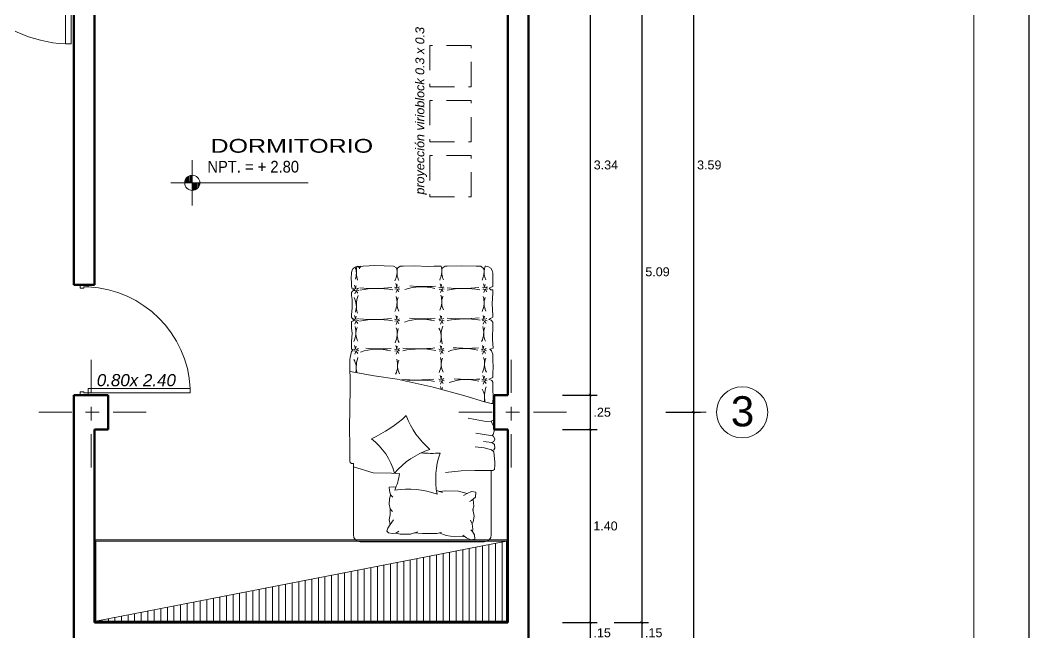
# Model space of a CAD drawing. Header units: millimetres. Extents: x 2033 to 2295, y 1536 to 1691.
# Drawn here: x 2125.99 to 2133.31, y 1627.31 to 1631.76 of the extents above; entities that cross this region are included whole.
import ezdxf

# ---------------------------------------------------------------- set-up
doc = ezdxf.new("R2010")
doc.units = ezdxf.units.MM
doc.linetypes.add('ACAD_ISO02W100', pattern=[15, 12, -3])
doc.linetypes.add('ACAD_ISO10W100', pattern=[18, 12, -3, 0, -3])
doc.layers.get('Defpoints').update_dxf_attribs({"color": 164})
for name, color, linetype, lineweight in [('cotas', 251, 'Continuous', 15), ('Ejes', 65, 'ACAD_ISO10W100', 15), ('L. Discontinua', 12, 'ACAD_ISO02W100', 5), ('Mobiliario', 38, 'Continuous', 9), ('MUEBLES-PUERTAS', 21, 'Continuous', 9), ('muroalto', 12, 'Continuous', 50), ('NPT', 63, 'Continuous', 15), ('PYV', 30, 'Continuous', 13), ('TEXTOS', 7, 'Continuous', 5), ('UNO', 254, 'Continuous', 9)]:
    doc.layers.add(name, color=color, linetype=linetype, lineweight=lineweight)
doc.styles.add('ARDELG', font='arial.ttf', dxfattribs={"width": 0.9, "height": 0.1})
doc.styles.add('ARIAL', font='arial.ttf', dxfattribs={"width": 1.3, "height": 0.1})
doc.styles.add('Micky-Arial', font='arial.ttf', dxfattribs={"width": 1.5, "height": 0.125})
doc.styles.get("Standard").update_dxf_attribs({"font": 'arial.ttf'})
doc.dimstyles.new('Aritek', dxfattribs={"dimtxt": 0.065, "dimasz": 0.02, "dimexe": 0.05, "dimexo": 0.15, "dimgap": 0.03, "dimtad": 2, "dimtih": 1, "dimtoh": 1, "dimzin": 4, "dimdsep": 46, "dimtxsty": 'Standard', "dimblk": 'ARCHTICK', "dimcen": 0.1, "dimclrt": 7, "dimadec": 0, "dimazin": 0, "dimtfac": 1, "dimtmove": 2, "dimatfit": 1, "dimldrblk": 'DOTSMALL', "dimfxl": 0.2, "dimfxlon": 1, "dimarcsym": 0})

# ---------------------------------------------------------------- blocks, each defined once
blk = doc.blocks.new('P')
at = {"linetype": 'Continuous'}
for p, q in [((0.06, 1), (0.02, 1)), ((0.02, 0.075), (0.02, 1)), ((0.06, 1), (0.06, 0.075)), ((0, 0), (0, 0.075)), ((0, 0.075), (0.02, 0.075)), ((0.06, 0.075), (0.02, 0.075)), ((0.02, 0.075), (0.02, 0.035)), ((0.98, 0.075), (0.98, 0.035)), ((1, 0.075), (0.98, 0.075)), ((1, 0), (1, 0.075)), ((0.03, 0), (0, 0)), ((0.02, 0.035), (0.03, 0.035)), ((0.03, 0.035), (0.03, 0)), ((0.97, 0.035), (0.97, 0)), ((0.98, 0.035), (0.97, 0.035)), ((0.97, 0), (1, 0))]:
    blk.add_line(p, q, dxfattribs=at)
blk.add_arc((0.0086, 0.0289), 0.9725, 2.71991, 86.96955, dxfattribs=at)
blk = doc.blocks.new('1cama')
at = {"layer": 'Mobiliario'}
for p, q in [((730.756, 525.6468), (730.7669, 525.6505)), ((730.7669, 525.6505), (730.8548, 525.6501)), ((730.8548, 525.6501), (730.8715, 525.6433)), ((731.0075, 525.6523), (730.9868, 525.6426)), ((731.0245, 525.645), (731.0075, 525.6523)), ((731.0731, 525.6523), (731.0476, 525.6486)), ((731.0853, 525.6438), (731.0731, 525.6523)), ((731.1748, 525.652), (731.1002, 525.644)), ((731.1953, 525.6507), (731.1748, 525.652)), ((731.2279, 525.6489), (731.1953, 525.6507)), ((729.7537, 525.5815), (729.7537, 525.5866)), ((729.7721, 525.5764), (729.7537, 525.5818)), ((729.901, 525.6366), (729.8037, 525.6366)), ((729.9061, 525.5778), (729.8806, 525.5708)), ((729.9061, 525.5778), (729.8857, 525.5811)), ((729.901, 525.6366), (729.9076, 525.62)), ((729.9035, 525.5982), (729.9095, 525.5867)), ((729.9095, 525.5867), (729.9061, 525.5778)), ((729.9098, 525.57), (729.9061, 525.5778)), ((729.9076, 525.62), (729.912, 525.6098)), ((729.912, 525.6098), (729.9237, 525.6229)), ((729.9202, 525.6008), (729.9172, 525.5904)), ((729.9172, 525.5904), (729.9222, 525.5826)), ((729.9191, 525.5726), (729.9228, 525.583)), ((729.9222, 525.5826), (729.945, 525.5726)), ((729.9228, 525.583), (729.9399, 525.5938)), ((729.9237, 525.6229), (729.9244, 525.6366)), ((729.9492, 525.6366), (729.9244, 525.6366)), ((729.9492, 525.6366), (730.0245, 525.6332)), ((730.0245, 525.6332), (730.1129, 525.6366)), ((730.1231, 525.6366), (730.1129, 525.6366)), ((730.1231, 525.6366), (730.1326, 525.6215)), ((730.1326, 525.6215), (730.1399, 525.6083)), ((730.1328, 525.5936), (730.1387, 525.5821)), ((730.1387, 525.5821), (730.1354, 525.5732)), ((730.1399, 525.6083), (730.1443, 525.6259)), ((730.1443, 525.6259), (730.1589, 525.6366)), ((730.1495, 525.5962), (730.1465, 525.5858)), ((730.1465, 525.5858), (730.1515, 525.578)), ((730.1484, 525.568), (730.1521, 525.5784)), ((730.1515, 525.578), (730.1743, 525.568)), ((730.1521, 525.5784), (730.1691, 525.5891)), ((730.1786, 525.6366), (730.1589, 525.6366)), ((730.1786, 525.6366), (730.286, 525.6361)), ((730.286, 525.6361), (730.3489, 525.639)), ((730.3489, 525.639), (730.3533, 525.6288)), ((730.3511, 525.5887), (730.3571, 525.5772)), ((730.3533, 525.6288), (730.3562, 525.6156)), ((730.3571, 525.5772), (730.3537, 525.5683)), ((730.3562, 525.6156), (730.3664, 525.6288)), ((730.3678, 525.5913), (730.3649, 525.5809)), ((730.3649, 525.5809), (730.3698, 525.5731)), ((730.3664, 525.6288), (730.392, 525.6366)), ((730.3704, 525.5735), (730.3875, 525.5842)), ((730.4287, 525.6366), (730.392, 525.6366)), ((730.4287, 525.6366), (730.4901, 525.6391)), ((730.4901, 525.6391), (730.5237, 525.6366)), ((730.5617, 525.6366), (730.5237, 525.6366)), ((730.5617, 525.6366), (730.569, 525.6216)), ((730.569, 525.6216), (730.5734, 525.6084)), ((730.569, 525.5929), (730.5749, 525.5814)), ((730.5749, 525.5814), (730.5716, 525.5725)), ((730.5734, 525.6084), (730.5822, 525.6289)), ((730.5822, 525.6289), (730.5953, 525.6366)), ((730.5857, 525.5955), (730.5827, 525.5851)), ((730.5827, 525.5851), (730.5877, 525.5773)), ((730.5846, 525.5673), (730.5883, 525.5777)), ((730.5877, 525.5773), (730.6105, 525.5673)), ((730.5883, 525.5777), (730.6053, 525.5884)), ((730.6377, 525.6366), (730.5953, 525.6366)), ((730.6377, 525.6366), (730.7108, 525.6406)), ((730.6931, 525.4337), (730.7371, 525.5776)), ((730.7108, 525.6406), (730.7341, 525.6366)), ((730.7496, 525.6366), (730.7341, 525.6366)), ((730.7371, 525.5776), (730.7496, 525.6256)), ((730.7496, 525.6366), (730.7507, 525.6429)), ((730.7496, 525.6256), (730.7496, 525.6366)), ((730.7507, 525.6429), (730.756, 525.6468)), ((730.8797, 525.5896), (730.866, 525.5083)), ((730.8715, 525.6433), (730.8784, 525.6254)), ((730.8949, 525.6323), (730.8784, 525.6254)), ((730.8784, 525.6254), (730.8797, 525.5896)), ((730.9183, 525.6447), (730.8949, 525.6323)), ((730.95, 525.6475), (730.9183, 525.6447)), ((730.9747, 525.6406), (730.95, 525.6475)), ((730.9819, 525.6207), (730.9649, 525.5135)), ((730.984, 525.6299), (730.9747, 525.6406)), ((730.9868, 525.6426), (730.9819, 525.6207)), ((731.033, 525.6304), (731.0245, 525.645)), ((731.0257, 525.5707), (731.033, 525.6304)), ((731.0476, 525.6486), (731.033, 525.6304)), ((731.0853, 525.6267), (731.0719, 525.5756)), ((731.1002, 525.644), (731.0853, 525.6267)), ((731.0908, 525.6331), (731.0853, 525.6438)), ((731.2344, 525.6424), (731.2279, 525.6489)), ((731.2363, 525.6366), (731.2344, 525.6424)), ((731.2363, 525.6256), (731.2363, 525.6366)), ((731.2363, 525.6256), (731.7037, 525.6256)), ((731.2363, 525.5071), (731.2363, 525.6256)), ((729.7498, 525.4109), (729.7537, 525.5172)), ((729.7537, 525.5494), (729.7715, 525.5732)), ((729.7537, 525.5494), (729.7537, 525.5172)), ((729.7715, 525.5732), (729.7721, 525.5764)), ((729.9065, 525.5619), (729.9098, 525.57)), ((729.9213, 525.5641), (729.9191, 525.5726)), ((730.1354, 525.5732), (730.1098, 525.5661)), ((730.1354, 525.5732), (730.115, 525.5765)), ((730.1391, 525.5654), (730.1354, 525.5732)), ((730.1358, 525.5572), (730.1391, 525.5654)), ((730.1506, 525.5594), (730.1484, 525.568)), ((730.3537, 525.5683), (730.3282, 525.5612)), ((730.3537, 525.5683), (730.3334, 525.5716)), ((730.3574, 525.5605), (730.3537, 525.5683)), ((730.3541, 525.5523), (730.3574, 525.5605)), ((730.3667, 525.5631), (730.3704, 525.5735)), ((730.3689, 525.5546), (730.3667, 525.5631)), ((730.3698, 525.5731), (730.3927, 525.5631)), ((730.5716, 525.5725), (730.546, 525.5654)), ((730.5716, 525.5725), (730.5512, 525.5758)), ((730.5753, 525.5647), (730.5716, 525.5725)), ((730.572, 525.5565), (730.5753, 525.5647)), ((730.5868, 525.5587), (730.5846, 525.5673)), ((730.866, 525.5083), (730.855, 525.4573)), ((731.0719, 525.5756), (731.0646, 525.5087)), ((731.2392, 525.4072), (731.2363, 525.5071)), ((731.3887, 525.4819), (731.3943, 525.5143)), ((731.3943, 525.5143), (731.4306, 525.5121)), ((731.4306, 525.5121), (731.4543, 525.4834)), ((731.6787, 525.4898), (731.7032, 525.5047)), ((731.7032, 525.5047), (731.7343, 525.5065)), ((731.7343, 525.5065), (731.7381, 525.4789)), ((731.7537, 524.6756), (731.7537, 525.5756)), ((730.6314, 525.2045), (730.6931, 525.4337)), ((731.3866, 525.3872), (731.4031, 525.45)), ((731.4031, 525.45), (731.3887, 525.4819)), ((731.418, 525.4254), (731.4031, 525.45)), ((731.4185, 525.468), (731.4185, 525.468)), ((731.4185, 525.468), (731.4185, 525.468)), ((731.4185, 525.468), (731.4185, 525.468)), ((731.4456, 525.4939), (731.4494, 525.4939)), ((731.446, 525.4935), (731.4953, 525.4991)), ((731.4543, 525.4834), (731.4607, 525.4684)), ((731.4953, 525.4991), (731.5201, 525.4934)), ((731.518, 525.4939), (731.5227, 525.4939)), ((731.5201, 525.4934), (731.5683, 525.502)), ((731.5683, 525.502), (731.6079, 525.4941)), ((731.5958, 525.4748), (731.6221, 525.4878)), ((731.6079, 525.4941), (731.6221, 525.4878)), ((731.6221, 525.4878), (731.6625, 525.4926)), ((731.6625, 525.4926), (731.6787, 525.4898)), ((731.667, 525.4777), (731.6787, 525.4898)), ((731.7251, 525.4451), (731.7053, 525.4189)), ((731.7164, 525.3618), (731.7148, 525.4314)), ((731.7381, 525.4789), (731.7251, 525.4451)), ((729.7537, 525.3052), (729.7498, 525.4109)), ((731.2515, 525.2931), (731.2392, 525.4072)), ((731.3847, 525.2962), (731.3866, 525.3872)), ((731.7071, 525.2985), (731.7164, 525.3618)), ((729.7537, 525.3052), (729.7537, 525.292)), ((729.7677, 525.2699), (729.7537, 525.292)), ((729.9202, 525.2847), (729.9172, 525.2743)), ((730.1495, 525.2847), (730.1465, 525.2743)), ((730.3678, 525.2847), (730.3649, 525.2743)), ((730.5857, 525.2847), (730.5827, 525.2743)), ((731.3884, 525.2479), (731.3847, 525.2962)), ((731.6895, 525.2486), (731.7071, 525.2985)), ((729.7537, 525.2617), (729.7666, 525.2651)), ((729.7537, 525.2617), (729.7537, 525.2116)), ((729.7555, 525.1701), (729.7537, 525.2116)), ((729.7666, 525.2651), (729.7677, 525.2699)), ((729.9061, 525.2617), (729.8806, 525.2546)), ((729.9061, 525.2617), (729.8857, 525.265)), ((729.9035, 525.2821), (729.9095, 525.2706)), ((729.9095, 525.2706), (729.9061, 525.2617)), ((729.9098, 525.2539), (729.9061, 525.2617)), ((729.9065, 525.2457), (729.9098, 525.2539)), ((729.9172, 525.2743), (729.9222, 525.2665)), ((729.9191, 525.2565), (729.9228, 525.2669)), ((729.9213, 525.2479), (729.9191, 525.2565)), ((729.9222, 525.2665), (729.945, 525.2565)), ((729.9228, 525.2669), (729.9399, 525.2776)), ((730.1354, 525.2617), (730.1098, 525.2546)), ((730.1354, 525.2617), (730.115, 525.265)), ((730.1328, 525.2821), (730.1387, 525.2706)), ((730.1387, 525.2706), (730.1354, 525.2617)), ((730.1391, 525.2539), (730.1354, 525.2617)), ((730.1358, 525.2457), (730.1391, 525.2539)), ((730.1465, 525.2743), (730.1515, 525.2665)), ((730.1484, 525.2565), (730.1521, 525.2669)), ((730.1506, 525.2479), (730.1484, 525.2565)), ((730.1515, 525.2665), (730.1743, 525.2565)), ((730.1521, 525.2669), (730.1691, 525.2776)), ((730.3537, 525.2617), (730.3282, 525.2546)), ((730.3537, 525.2617), (730.3334, 525.265)), ((730.3511, 525.2821), (730.3571, 525.2706)), ((730.3571, 525.2706), (730.3537, 525.2617)), ((730.3574, 525.2539), (730.3537, 525.2617)), ((730.3541, 525.2457), (730.3574, 525.2539)), ((730.3649, 525.2743), (730.3698, 525.2665)), ((730.3667, 525.2565), (730.3704, 525.2669)), ((730.3689, 525.2479), (730.3667, 525.2565)), ((730.3698, 525.2665), (730.3927, 525.2565)), ((730.3704, 525.2669), (730.3875, 525.2776)), ((730.5716, 525.2617), (730.546, 525.2546)), ((730.5716, 525.2617), (730.5512, 525.265)), ((730.569, 525.2821), (730.5749, 525.2706)), ((730.5749, 525.2706), (730.5716, 525.2617)), ((730.5753, 525.2539), (730.5716, 525.2617)), ((730.572, 525.2457), (730.5753, 525.2539)), ((730.5827, 525.2743), (730.5877, 525.2665)), ((730.5846, 525.2565), (730.5883, 525.2669)), ((730.5868, 525.2479), (730.5846, 525.2565)), ((730.5877, 525.2665), (730.6105, 525.2565)), ((730.5883, 525.2669), (730.6053, 525.2776)), ((731.3822, 525.2283), (731.396, 525.2719)), ((731.694, 525.2319), (731.6851, 525.2653)), ((731.693, 525.1263), (731.694, 525.2319)), ((729.7497, 525.0663), (729.7555, 525.1701)), ((730.5727, 524.9431), (730.6314, 525.2045)), ((729.7537, 524.9864), (729.7497, 525.0663)), ((731.6969, 525.0404), (731.68, 525.0924)), ((731.6885, 525.0662), (731.693, 525.1263)), ((731.6978, 524.9656), (731.6969, 525.0404)), ((729.7537, 524.9864), (729.7537, 524.9644)), ((729.7679, 524.9467), (729.7537, 524.9644)), ((729.7537, 524.9176), (729.7657, 524.9392)), ((729.7657, 524.9392), (729.7679, 524.9467)), ((729.9053, 524.9403), (729.8797, 524.9332)), ((729.9053, 524.9403), (729.8849, 524.9436)), ((729.9027, 524.9607), (729.9086, 524.9492)), ((729.9086, 524.9492), (729.9053, 524.9403)), ((729.909, 524.9325), (729.9053, 524.9403)), ((729.9056, 524.9243), (729.909, 524.9325)), ((729.9193, 524.9633), (729.9164, 524.9529)), ((729.9164, 524.9529), (729.9213, 524.9451)), ((729.9182, 524.9351), (729.9219, 524.9455)), ((729.9205, 524.9266), (729.9182, 524.9351)), ((729.9213, 524.9451), (729.9442, 524.9351)), ((729.9219, 524.9455), (729.939, 524.9562)), ((730.1365, 524.9403), (730.1109, 524.9332)), ((730.1365, 524.9403), (730.1161, 524.9436)), ((730.1339, 524.9607), (730.1398, 524.9492)), ((730.1398, 524.9492), (730.1365, 524.9403)), ((730.1402, 524.9325), (730.1365, 524.9403)), ((730.1369, 524.9243), (730.1402, 524.9325)), ((730.1506, 524.9633), (730.1476, 524.9529)), ((730.1476, 524.9529), (730.1525, 524.9451)), ((730.1495, 524.9351), (730.1532, 524.9455)), ((730.1517, 524.9266), (730.1495, 524.9351)), ((730.1525, 524.9451), (730.1754, 524.9351)), ((730.1532, 524.9455), (730.1702, 524.9562)), ((730.3537, 524.9403), (730.3282, 524.9332)), ((730.3537, 524.9403), (730.3334, 524.9436)), ((730.3511, 524.9607), (730.3571, 524.9492)), ((730.3571, 524.9492), (730.3537, 524.9403)), ((730.3574, 524.9325), (730.3537, 524.9403)), ((730.3541, 524.9243), (730.3574, 524.9325)), ((730.3678, 524.9633), (730.3649, 524.9529)), ((730.3649, 524.9529), (730.3698, 524.9451)), ((730.3667, 524.9351), (730.3704, 524.9455)), ((730.3689, 524.9266), (730.3667, 524.9351)), ((730.3698, 524.9451), (730.3927, 524.9351)), ((730.3704, 524.9455), (730.3875, 524.9562)), ((730.5493, 524.7757), (730.5727, 524.9431)), ((731.2561, 524.902), (731.2608, 524.9591)), ((731.3543, 524.9154), (731.358, 524.9341)), ((731.6904, 524.9333), (731.6772, 524.9559)), ((731.6904, 524.9333), (731.6978, 524.9656)), ((731.6904, 524.9333), (731.6942, 524.9057)), ((729.7482, 524.7811), (729.7537, 524.9176)), ((731.2525, 524.7682), (731.2561, 524.902)), ((731.3562, 524.8861), (731.3543, 524.9154)), ((731.3817, 524.8864), (731.3562, 524.8861)), ((731.4132, 524.8954), (731.3817, 524.8864)), ((731.4306, 524.9126), (731.4132, 524.8954)), ((731.4436, 524.8863), (731.4132, 524.8954)), ((731.4798, 524.8841), (731.4436, 524.8863)), ((731.5131, 524.8912), (731.4798, 524.8841)), ((731.5341, 524.9081), (731.5131, 524.8912)), ((731.5568, 524.8922), (731.5131, 524.8912)), ((731.5928, 524.8845), (731.5568, 524.8922)), ((731.6279, 524.8933), (731.5928, 524.8845)), ((731.6279, 524.8933), (731.5947, 524.9172)), ((731.6541, 524.8753), (731.6279, 524.8933)), ((731.6774, 524.8685), (731.6541, 524.8753)), ((731.689, 524.8805), (731.6774, 524.8685)), ((731.6942, 524.9057), (731.689, 524.8805)), ((729.7541, 524.6558), (729.7482, 524.7811)), ((730.5179, 524.6014), (730.5493, 524.7757)), ((731.209, 524.6256), (731.2525, 524.7682)), ((729.7623, 524.6732), (729.7537, 524.6809)), ((729.7553, 524.6565), (729.7636, 524.6667)), ((729.7718, 524.6697), (729.7623, 524.6732)), ((729.7636, 524.6667), (729.7718, 524.6697)), ((729.9154, 524.6415), (729.8898, 524.6344)), ((729.9154, 524.6415), (729.895, 524.6448)), ((729.9128, 524.6619), (729.9187, 524.6504)), ((729.9187, 524.6504), (729.9154, 524.6415)), ((729.9191, 524.6337), (729.9154, 524.6415)), ((729.9158, 524.6255), (729.9191, 524.6337)), ((729.9238, 524.6338), (729.9165, 524.6162)), ((729.934, 524.6191), (729.9238, 524.6338)), ((729.9295, 524.6645), (729.9265, 524.6541)), ((729.9265, 524.6541), (729.9315, 524.6463)), ((729.9284, 524.6363), (729.9321, 524.6467)), ((729.9306, 524.6278), (729.9284, 524.6363)), ((729.9315, 524.6463), (729.9543, 524.6363)), ((729.9321, 524.6467), (729.9491, 524.6574)), ((730.1354, 524.6415), (730.1098, 524.6344)), ((730.1354, 524.6415), (730.115, 524.6448)), ((730.1328, 524.6619), (730.1387, 524.6504)), ((730.1387, 524.6504), (730.1354, 524.6415)), ((730.1391, 524.6337), (730.1354, 524.6415)), ((730.1358, 524.6255), (730.1391, 524.6337)), ((730.1495, 524.6645), (730.1465, 524.6541)), ((730.1465, 524.6541), (730.1515, 524.6463)), ((730.1484, 524.6363), (730.1521, 524.6467)), ((730.1506, 524.6278), (730.1484, 524.6363)), ((730.1515, 524.6463), (730.1743, 524.6363)), ((730.1521, 524.6467), (730.1691, 524.6574)), ((730.3537, 524.6415), (730.3282, 524.6344)), ((730.3537, 524.6415), (730.3334, 524.6448)), ((730.3511, 524.6619), (730.3571, 524.6504)), ((730.3571, 524.6504), (730.3537, 524.6415)), ((730.3574, 524.6337), (730.3537, 524.6415)), ((730.3541, 524.6255), (730.3574, 524.6337)), ((730.3678, 524.6645), (730.3649, 524.6541)), ((730.3649, 524.6541), (730.3698, 524.6463)), ((730.3667, 524.6363), (730.3704, 524.6467)), ((730.3689, 524.6278), (730.3667, 524.6363)), ((730.3698, 524.6463), (730.3927, 524.6363)), ((730.3704, 524.6467), (730.3875, 524.6574)), ((731.1855, 524.6256), (731.7037, 524.6256)), ((731.1855, 524.6114), (731.1855, 524.6256)), ((729.8376, 524.6104), (729.8037, 524.6114)), ((729.8777, 524.6114), (729.8376, 524.6104)), ((729.8777, 524.6114), (729.901, 524.6114)), ((729.9165, 524.6162), (729.901, 524.6114)), ((729.9449, 524.6114), (729.934, 524.6191)), ((729.9449, 524.6114), (729.9653, 524.6114)), ((729.994, 524.6177), (729.9653, 524.6114)), ((730.0568, 524.6177), (729.994, 524.6177)), ((730.1041, 524.6114), (730.0568, 524.6177)), ((730.1041, 524.6114), (730.1261, 524.6114)), ((730.1357, 524.6221), (730.1261, 524.6114)), ((730.1488, 524.625), (730.1357, 524.6221)), ((730.1538, 524.6114), (730.1488, 524.625)), ((730.1538, 524.6114), (730.2006, 524.6114)), ((730.2409, 524.6162), (730.2006, 524.6114)), ((730.297, 524.6114), (730.2409, 524.6162)), ((730.297, 524.6114), (730.3526, 524.6114)), ((730.3622, 524.6221), (730.3526, 524.6114)), ((730.373, 524.6114), (730.3622, 524.6221)), ((730.373, 524.6114), (730.4168, 524.603)), ((730.4304, 524.6003), (730.4168, 524.603)), ((730.6403, 524.603), (730.4304, 524.6003)), ((730.9283, 524.5962), (730.6403, 524.603)), ((731.0604, 524.6003), (730.9283, 524.5962)), ((731.1667, 524.5989), (731.0604, 524.6003)), ((731.1789, 524.6017), (731.1667, 524.5989)), ((731.1855, 524.6114), (731.1789, 524.6017))]:
    blk.add_line(p, q, dxfattribs=at)
at = {"layer": 'Mobiliario', "extrusion": (0, 0, -1)}
for centre, major_axis, start_param, end_param in [((729.8037, 525.5866), (0.0354, 0.0354), 3.926991, 5.497787), ((729.7958, 525.6959), (-0.0862, 0.0862), 3.451408, 4.122212), ((730.0164, 525.4268), (0.1042, 0.1042), -1.088313, -0.328815), ((730.0238, 525.6959), (-0.0862, 0.0862), 3.451408, 4.302576), ((730.2425, 525.6929), (0.0862, 0.0862), 1.880611, 2.731779), ((730.4586, 525.4299), (0.1042, 0.1042), -1.088313, -0.328815), ((730.4661, 525.699), (-0.0862, 0.0862), 3.451408, 4.302576), ((730.6996, 525.7871), (-0.1486, 0.1486), 3.743851, 4.271332), ((730.7076, 525.4508), (-0.0893, 0.0893), 0.261907, 1.012101), ((731.7037, 525.5756), (0.0354, 0.0354), -0.785398, 0.785398), ((729.7883, 525.4268), (-0.1042, 0.1042), 0.671089, 1.241981), ((728.8288, 525.4105), (0.768, 0.768), 0.668904, 0.882861), ((730.5333, 525.4298), (0.4374, 0.4374), 3.723702, 4.111777), ((729.0493, 525.4125), (0.768, 0.768), 0.668904, 0.882861), ((730.7539, 525.4317), (0.4374, 0.4374), 3.723702, 4.111777), ((730.2351, 525.4238), (0.1042, 0.1042), -1.088313, -0.328815), ((730.7133, 525.4342), (0.2564, 0.2564), 3.585139, 4.191425), ((729.1702, 525.4524), (0.8338, 0.8338), 0.716197, 0.872766), ((730.9387, 525.442), (0.2564, 0.2564), 3.585139, 4.191425), ((729.3956, 525.4603), (0.8338, 0.8338), 0.716197, 0.872766), ((729.7884, 525.1194), (0.1042, 0.1042), -0.933777, -0.328815), ((729.7958, 525.3885), (-0.0862, 0.0862), 3.451408, 4.159706), ((730.2649, 525.1205), (0.2564, 0.2564), 3.585139, 4.191425), ((728.7218, 525.1388), (-0.8338, 0.8338), 2.286993, 2.443562), ((730.0073, 525.1194), (0.1042, 0.1042), -1.088313, -0.328815), ((730.0147, 525.3885), (0.0862, 0.0862), 1.880611, 2.731779), ((730.4998, 525.1184), (0.2564, 0.2564), 3.585139, 4.191425), ((728.9567, 525.1366), (0.8338, 0.8338), 0.716197, 0.872766), ((730.2581, 525.4724), (0.1486, 0.1486), 2.076686, 2.700536), ((730.2661, 525.1362), (-0.0893, 0.0893), 0.261907, 1.116869), ((729.2676, 525.0898), (0.768, 0.768), 0.668904, 0.882861), ((730.9721, 525.109), (0.4374, 0.4374), 3.723702, 4.111777), ((730.4586, 525.116), (0.1042, 0.1042), -1.088313, -0.328815), ((730.4661, 525.3851), (0.0862, 0.0862), 1.880611, 2.731779), ((731.1977, 525.1012), (0.4374, 0.4374), 3.770546, 4.111777), ((730.6707, 525.116), (-0.1042, 0.1042), 0.482483, 0.621599), ((730.6782, 525.3851), (-0.0862, 0.0862), 4.175522, 4.302576), ((730.1465, 525.1963), (0.6824, 0.6824), 0.724808, 0.867237), ((731.3007, 525.8062), (-0.4127, 0.4127), 3.741064, 4.260245), ((731.9524, 525.0256), (0.4115, 0.4115), 3.75376, 4.290735), ((729.4932, 525.082), (-0.768, 0.768), 2.2397, 2.453658), ((730.6379, 525.558), (-0.4127, 0.4127), 3.059007, 3.578188), ((731.6359, 525.3629), (-0.4115, 0.4115), 4.642499, 5.179474), ((730.1264, 524.3569), (-0.6824, 0.6824), 1.613547, 1.9296), ((729.7943, 524.7947), (0.1042, 0.1042), -0.980518, -0.328815), ((729.8017, 525.0638), (0.0862, 0.0862), 1.880611, 2.637739), ((730.0164, 524.7947), (0.1042, 0.1042), -1.088313, -0.328815), ((730.0238, 525.0638), (-0.0862, 0.0862), 3.451408, 4.302576), ((730.2434, 524.7958), (-0.1042, 0.1042), 0.482483, 1.241981), ((730.2509, 525.0649), (-0.0862, 0.0862), 3.451408, 4.302576), ((730.472, 524.7992), (0.1042, 0.1042), -1.088313, -0.328815), ((730.4795, 525.0683), (0.0862, 0.0862), 1.880611, 2.731779), ((731.3799, 524.4676), (-0.3345, 0.3345), 6.153921, 6.799687), ((731.1893, 524.4921), (0.3345, 0.3345), -0.638386, -0.372238), ((728.8288, 524.7787), (0.768, 0.768), 0.668904, 0.882861), ((730.5333, 524.7979), (0.4374, 0.4374), 3.723702, 4.111777), ((729.0537, 524.7764), (0.768, 0.768), 0.668904, 0.882861), ((730.7582, 524.7956), (0.4374, 0.4374), 3.723702, 4.111777), ((730.7177, 524.7997), (0.2564, 0.2564), 3.585139, 4.191425), ((729.1745, 524.8179), (0.8338, 0.8338), 0.716197, 0.872766), ((729.8037, 524.6614), (-0.0354, 0.0354), 3.926991, 5.384054), ((729.7974, 524.8569), (-0.1486, 0.1486), 3.647482, 4.131092), ((729.8054, 524.5206), (0.0893, 0.0893), -1.158214, -0.453928), ((730.0365, 524.8569), (-0.1486, 0.1486), 3.647482, 4.271332), ((730.0445, 524.5206), (0.0893, 0.0893), -1.30889, -0.453928), ((730.2351, 524.4966), (-0.1042, 0.1042), 0.482483, 1.241981), ((730.2425, 524.7657), (-0.0862, 0.0862), 3.451408, 4.302576), ((730.4859, 524.8564), (-0.1486, 0.1486), 3.751041, 4.271332), ((730.4939, 524.5201), (0.0893, 0.0893), -1.30889, -0.570385), ((731.7037, 524.6756), (0.0354, 0.0354), 0.785398, 2.356194)]:
    blk.add_ellipse(centre, major_axis=major_axis, ratio=1, start_param=start_param, end_param=end_param, dxfattribs=at)
blk = doc.blocks.new('_ArchTick')
at = {"color": 0, "linetype": 'ByBlock', "const_width": 0.15}
blk.add_lwpolyline([(-0.5, -0.5), (0.5, 0.5)], dxfattribs=at)
blk = doc.blocks.new('*D81')
at = {"layer": 'cotas', "color": 0, "lineweight": -2, "transparency": 16777216}
for p, q in [((2129.9254, 1632.3766), (2130.1754, 1632.3766)), ((2130.1254, 1632.3766), (2130.1254, 1629.037)), ((2129.9254, 1629.037), (2130.1754, 1629.037))]:
    blk.add_line(p, q, dxfattribs=at)
at = {"layer": 'Defpoints', "color": 0, "transparency": 16777216}
for p in [(2129.5282, 1632.3766), (2129.5282, 1629.037), (2130.1254, 1629.037)]:
    blk.add_point(p, dxfattribs=at)
at = {"layer": 'cotas', "color": 0, "lineweight": -2, "transparency": 16777216, "xscale": 0.02, "yscale": 0.02, "zscale": 0.02}
for p, rotation in [((2130.1254, 1632.3766), 90), ((2130.1254, 1629.037), 270)]:
    blk.add_blockref('_ArchTick', p, dxfattribs=dict(at, rotation=rotation))
at = {"layer": 'cotas', "color": 7, "transparency": 16777216, "insert": (2130.2397, 1630.7068), "char_height": 0.065, "attachment_point": 5}
blk.add_mtext('3.34', dxfattribs=at)
blk = doc.blocks.new('_DotSmall')
at = {"color": 0, "linetype": 'ByBlock', "const_width": 0.5}
blk.add_lwpolyline([(-0.0625, 0, 1), (0.0625, 0, 1)], format="xyb", close=True, dxfattribs=at)
blk = doc.blocks.new('*D82')
at = {"layer": 'cotas', "color": 0, "lineweight": -2, "transparency": 16777216}
for p, q in [((2129.9254, 1629.037), (2130.1754, 1629.037)), ((2130.1254, 1629.037), (2130.1254, 1628.787)), ((2129.9254, 1628.787), (2130.1754, 1628.787))]:
    blk.add_line(p, q, dxfattribs=at)
at = {"layer": 'Defpoints', "color": 0, "transparency": 16777216}
for p in [(2129.5282, 1629.037), (2129.5282, 1628.787), (2130.1254, 1628.787)]:
    blk.add_point(p, dxfattribs=at)
at = {"layer": 'cotas', "color": 0, "lineweight": -2, "transparency": 16777216, "xscale": 0.02, "yscale": 0.02, "zscale": 0.02}
for p, rotation in [((2130.1254, 1629.037), 90), ((2130.1254, 1628.787), 270)]:
    blk.add_blockref('_ArchTick', p, dxfattribs=dict(at, rotation=rotation))
at = {"layer": 'cotas', "color": 7, "transparency": 16777216, "insert": (2130.2126, 1628.912), "char_height": 0.065, "attachment_point": 5}
blk.add_mtext('.25', dxfattribs=at)
blk = doc.blocks.new('*D83')
at = {"layer": 'cotas', "color": 0, "lineweight": -2, "transparency": 16777216}
for p, q in [((2129.9254, 1628.787), (2130.1754, 1628.787)), ((2130.1254, 1628.787), (2130.1254, 1627.3863)), ((2129.9254, 1627.3863), (2130.1754, 1627.3863))]:
    blk.add_line(p, q, dxfattribs=at)
at = {"layer": 'Defpoints', "color": 0, "transparency": 16777216}
for p in [(2129.5282, 1628.787), (2129.5282, 1627.3863), (2130.1254, 1627.3863)]:
    blk.add_point(p, dxfattribs=at)
at = {"layer": 'cotas', "color": 0, "lineweight": -2, "transparency": 16777216, "xscale": 0.02, "yscale": 0.02, "zscale": 0.02}
for p, rotation in [((2130.1254, 1628.787), 90), ((2130.1254, 1627.3863), 270)]:
    blk.add_blockref('_ArchTick', p, dxfattribs=dict(at, rotation=rotation))
at = {"layer": 'cotas', "color": 7, "transparency": 16777216, "insert": (2130.2367, 1628.0867), "char_height": 0.065, "attachment_point": 5}
blk.add_mtext('1.40', dxfattribs=at)
blk = doc.blocks.new('*D84')
at = {"layer": 'cotas', "color": 0, "lineweight": -2, "transparency": 16777216}
for p, q in [((2129.9254, 1627.3863), (2130.1754, 1627.3863)), ((2130.1254, 1627.3863), (2130.1254, 1627.2363)), ((2129.9254, 1627.2363), (2130.1754, 1627.2363))]:
    blk.add_line(p, q, dxfattribs=at)
at = {"layer": 'Defpoints', "color": 0, "transparency": 16777216}
for p in [(2129.5282, 1627.3863), (2129.5282, 1627.2363), (2130.1254, 1627.2363)]:
    blk.add_point(p, dxfattribs=at)
at = {"layer": 'cotas', "color": 0, "lineweight": -2, "transparency": 16777216, "xscale": 0.02, "yscale": 0.02, "zscale": 0.02}
for p, rotation in [((2130.1254, 1627.3863), 90), ((2130.1254, 1627.2363), 270)]:
    blk.add_blockref('_ArchTick', p, dxfattribs=dict(at, rotation=rotation))
at = {"layer": 'cotas', "color": 7, "transparency": 16777216, "insert": (2130.2126, 1627.3113), "char_height": 0.065, "attachment_point": 5}
blk.add_mtext('.15', dxfattribs=at)
blk = doc.blocks.new('*D167')
at = {"layer": 'cotas', "color": 0, "lineweight": -2, "transparency": 16777216}
for p, q in [((2130.2996, 1632.4766), (2130.5496, 1632.4766)), ((2130.4996, 1632.4766), (2130.4996, 1627.3863)), ((2130.2996, 1627.3863), (2130.5496, 1627.3863))]:
    blk.add_line(p, q, dxfattribs=at)
at = {"layer": 'Defpoints', "color": 0, "transparency": 16777216}
for p in [(2129.4282, 1632.4766), (2129.5282, 1627.3863), (2130.4996, 1627.3863)]:
    blk.add_point(p, dxfattribs=at)
at = {"layer": 'cotas', "color": 0, "lineweight": -2, "transparency": 16777216, "xscale": 0.02, "yscale": 0.02, "zscale": 0.02}
for p, rotation in [((2130.4996, 1632.4766), 90), ((2130.4996, 1627.3863), 270)]:
    blk.add_blockref('_ArchTick', p, dxfattribs=dict(at, rotation=rotation))
at = {"layer": 'cotas', "color": 7, "transparency": 16777216, "insert": (2130.6141, 1629.9314), "char_height": 0.065, "attachment_point": 5}
blk.add_mtext('5.09', dxfattribs=at)
blk = doc.blocks.new('*D168')
at = {"layer": 'cotas', "color": 0, "lineweight": -2, "transparency": 16777216}
for p, q in [((2130.2996, 1627.3863), (2130.5496, 1627.3863)), ((2130.4996, 1627.3863), (2130.4996, 1627.2363)), ((2130.2996, 1627.2363), (2130.5496, 1627.2363))]:
    blk.add_line(p, q, dxfattribs=at)
at = {"layer": 'Defpoints', "color": 0, "transparency": 16777216}
for p in [(2129.5282, 1627.3863), (2129.5282, 1627.2363), (2130.4996, 1627.2363)]:
    blk.add_point(p, dxfattribs=at)
at = {"layer": 'cotas', "color": 0, "lineweight": -2, "transparency": 16777216, "xscale": 0.02, "yscale": 0.02, "zscale": 0.02}
for p, rotation in [((2130.4996, 1627.3863), 90), ((2130.4996, 1627.2363), 270)]:
    blk.add_blockref('_ArchTick', p, dxfattribs=dict(at, rotation=rotation))
at = {"layer": 'cotas', "color": 7, "transparency": 16777216, "insert": (2130.5867, 1627.3113), "char_height": 0.065, "attachment_point": 5}
blk.add_mtext('.15', dxfattribs=at)
blk = doc.blocks.new('*D231')
at = {"layer": 'cotas', "color": 0, "lineweight": -2, "transparency": 16777216}
for p, q in [((2130.6753, 1632.5016), (2130.9253, 1632.5016)), ((2130.8753, 1632.5016), (2130.8753, 1628.912)), ((2130.6753, 1628.912), (2130.9253, 1628.912))]:
    blk.add_line(p, q, dxfattribs=at)
at = {"layer": 'Defpoints', "color": 0, "transparency": 16777216}
for p in [(2129.9532, 1632.5016), (2129.9532, 1628.912), (2130.8753, 1628.912)]:
    blk.add_point(p, dxfattribs=at)
at = {"layer": 'cotas', "color": 0, "lineweight": -2, "transparency": 16777216, "xscale": 0.02, "yscale": 0.02, "zscale": 0.02}
for p, rotation in [((2130.8753, 1632.5016), 90), ((2130.8753, 1628.912), 270)]:
    blk.add_blockref('_ArchTick', p, dxfattribs=dict(at, rotation=rotation))
at = {"layer": 'cotas', "color": 7, "transparency": 16777216, "insert": (2130.9897, 1630.7068), "char_height": 0.065, "attachment_point": 5}
blk.add_mtext('3.59', dxfattribs=at)
blk = doc.blocks.new('*D232')
at = {"layer": 'cotas', "color": 0, "lineweight": -2, "transparency": 16777216}
for p, q in [((2130.6753, 1628.912), (2130.9253, 1628.912)), ((2130.8753, 1628.912), (2130.8753, 1625.1113)), ((2130.6753, 1625.1113), (2130.9253, 1625.1113))]:
    blk.add_line(p, q, dxfattribs=at)
at = {"layer": 'Defpoints', "color": 0, "transparency": 16777216}
for p in [(2129.9532, 1628.912), (2129.9532, 1625.1113), (2130.8753, 1625.1113)]:
    blk.add_point(p, dxfattribs=at)
at = {"layer": 'cotas', "color": 0, "lineweight": -2, "transparency": 16777216, "xscale": 0.02, "yscale": 0.02, "zscale": 0.02}
for p, rotation in [((2130.8753, 1628.912), 90), ((2130.8753, 1625.1113), 270)]:
    blk.add_blockref('_ArchTick', p, dxfattribs=dict(at, rotation=rotation))
at = {"layer": 'cotas', "color": 7, "transparency": 16777216, "insert": (2130.9895, 1627.0117), "char_height": 0.065, "attachment_point": 5}
blk.add_mtext('3.80', dxfattribs=at)

msp = doc.modelspace()

# ---------------------------------------------------------------- hatches: boundary and pattern name
at = {"layer": 'MUEBLES-PUERTAS'}
h = msp.add_hatch(dxfattribs=at)
h.set_pattern_fill('LINE', color=256, scale=0.015, angle=90, style=0)
h.set_pattern_definition([(90, (1.88726, -67.210024), (-0.047625, 3e-18), [])])
h.paths.add_polyline_path([(2126.5382, 1627.3963), (2129.5182, 1627.3963), (2129.5182, 1627.9763)])
at = {"layer": 'UNO', "ltscale": 0.005}
h = msp.add_hatch(dxfattribs=at)
h.set_pattern_fill('AR-PARQ1', color=21, scale=0.00015, style=0)
h.set_pattern_definition([(90, (1938.68986, 1410.44314), (-0.04572, 0.04572), [0.04572, -0.04572]), (90, (1938.69748, 1410.44314), (-0.04572, 0.04572), [0.04572, -0.04572]), (90, (1938.7051, 1410.44314), (-0.04572, 0.04572), [0.04572, -0.04572]), (90, (1938.71272, 1410.44314), (-0.04572, 0.04572), [0.04572, -0.04572]), (90, (1938.72034, 1410.44314), (-0.04572, 0.04572), [0.04572, -0.04572]), (90, (1938.72796, 1410.44314), (-0.04572, 0.04572), [0.04572, -0.04572]), (90, (1938.73558, 1410.44314), (-0.04572, 0.04572), [0.04572, -0.04572]), (360, (1938.68986, 1410.48886), (0.04572, -0.04572), [0.04572, -0.04572]), (360, (1938.68986, 1410.49648), (0.04572, -0.04572), [0.04572, -0.04572]), (360, (1938.68986, 1410.5041), (0.04572, -0.04572), [0.04572, -0.04572]), (360, (1938.68986, 1410.51172), (0.04572, -0.04572), [0.04572, -0.04572]), (360, (1938.68986, 1410.51934), (0.04572, -0.04572), [0.04572, -0.04572]), (360, (1938.68986, 1410.52696), (0.04572, -0.04572), [0.04572, -0.04572]), (360, (1938.68986, 1410.53458), (0.04572, -0.04572), [0.04572, -0.04572])])
h.paths.add_polyline_path([(2127.238, 1630.5777), (2127.238, 1630.6327, 0.414214), (2127.183, 1630.5777)])
h.paths.add_polyline_path([(2127.238, 1630.5777), (2127.238, 1630.5227, 0.414214), (2127.293, 1630.5777)])

# ---------------------------------------------------------------- linework, layer by layer
at = {"layer": 'Defpoints'}
msp.add_lwpolyline([(2105.309, 1638.2203), (2133.309, 1638.2203), (2133.309, 1610.5779), (2105.309, 1610.5779)], close=True, dxfattribs=at)
at = {"layer": 'Ejes', "ltscale": 0.02}
for p, q in [((2126.5032, 1628.512), (2126.5032, 1629.312)), ((2129.5532, 1628.512), (2129.5532, 1629.312)), ((2126.9032, 1628.912), (2126.1032, 1628.912)), ((2129.9532, 1628.912), (2129.1532, 1628.912)), ((2130.7274, 1628.912), (2131.0431, 1628.912))]:
    msp.add_line(p, q, dxfattribs=at)
at = {"layer": 'Ejes', "color": 32, "linetype": 'Continuous'}
msp.add_circle((2131.2288, 1628.912), 0.1857, dxfattribs=at)
at = {"layer": 'L. Discontinua', "ltscale": 0.015}
for points in [[(2128.9621, 1631.2749), (2129.2621, 1631.2749), (2129.2621, 1631.5749), (2128.9621, 1631.5749)], [(2128.9621, 1630.8749), (2129.2621, 1630.8749), (2129.2621, 1631.1749), (2128.9621, 1631.1749)], [(2128.9621, 1630.4749), (2129.2621, 1630.4749), (2129.2621, 1630.7749), (2128.9621, 1630.7749)]]:
    msp.add_lwpolyline(points, close=True, dxfattribs=at)
at = {"layer": 'MUEBLES-PUERTAS', "linetype": 'Continuous', "ltscale": 0.07}
msp.add_line((2126.5282, 1627.9863), (2129.5282, 1627.9863), dxfattribs=at)
at = {"layer": 'MUEBLES-PUERTAS'}
msp.add_line((2129.5182, 1627.9763), (2126.5382, 1627.3963), dxfattribs=at)
for points in [[(2126.5282, 1627.9863), (2129.5282, 1627.9863), (2129.5282, 1627.3863), (2126.5282, 1627.3863)], [(2126.5382, 1627.9763), (2129.5182, 1627.9763), (2129.5182, 1627.3963), (2126.5382, 1627.3963)]]:
    msp.add_lwpolyline(points, close=True, dxfattribs=at)
at = {"layer": 'muroalto', "linetype": 'Continuous', "ltscale": 0.07}
for p, q in [((2129.6782, 1635.2066), (2129.6782, 1620.4763)), ((2126.3782, 1632.6266), (2126.3782, 1629.8374)), ((2126.5282, 1632.3766), (2126.5282, 1629.8374)), ((2129.5282, 1632.3766), (2129.5282, 1629.037)), ((2126.3782, 1629.037), (2126.3782, 1627.2363)), ((2126.6282, 1629.037), (2126.5282, 1629.037)), ((2126.6282, 1628.787), (2126.6282, 1629.037)), ((2129.4282, 1628.787), (2129.4282, 1629.037)), ((2129.4282, 1629.037), (2129.5282, 1629.037)), ((2126.5282, 1628.787), (2126.5282, 1627.3863)), ((2126.5282, 1628.787), (2126.6282, 1628.787)), ((2129.5282, 1628.787), (2129.4282, 1628.787)), ((2129.5282, 1628.787), (2129.5282, 1627.3863)), ((2126.5282, 1627.3863), (2129.5282, 1627.3863))]:
    msp.add_line(p, q, dxfattribs=at)
at = {"layer": 'muroalto'}
for p, q in [((2126.3782, 1629.8374), (2126.5282, 1629.8374)), ((2126.5282, 1629.037), (2126.3782, 1629.037))]:
    msp.add_line(p, q, dxfattribs=at)
at = {"layer": 'NPT'}
msp.add_lwpolyline([(2105.709, 1637.8203), (2132.909, 1637.8203), (2132.909, 1610.9779), (2105.709, 1610.9779)], close=True, dxfattribs=at)
at = {"layer": 'UNO', "ltscale": 0.005}
for p, q in [((2127.238, 1630.743), (2127.238, 1630.5777)), ((2128.0782, 1630.5777), (2127.0822, 1630.5777)), ((2127.238, 1630.4124), (2127.238, 1630.5777))]:
    msp.add_line(p, q, dxfattribs=at)
msp.add_circle((2127.238, 1630.5777), 0.055, dxfattribs=at)

# ---------------------------------------------------------------- block references
at = {"layer": 'Mobiliario', "rotation": 270}
msp.add_blockref('1cama', (1603.7818, 2359.7254), dxfattribs=at)
at = {"layer": 'PYV', "ltscale": 0.15}
for p, xscale, yscale, zscale, rotation in [((2126.3782, 1632.5852), 0.9997441879840494, 0.9997441879840494, 0.9997441879840494, 180), ((2126.4232, 1629.037), -0.8003660914212247, 0.8003660914212247, 0.8003660914212247, 270)]:
    msp.add_blockref('P', p, dxfattribs=dict(at, xscale=xscale, yscale=yscale, zscale=zscale, rotation=rotation))

# ---------------------------------------------------------------- texts
at = {"insert": (2128.9416, 1631.1005), "char_height": 0.065, "width": 2.425031, "attachment_point": 8, "rotation": 90}
msp.add_mtext('{\\fArial|b0|i1|c0|p34;proyección virioblock 0.3 x 0.3}', dxfattribs=at)
at = {"insert": (2126.8321, 1629.1), "char_height": 0.088, "width": 0.74437, "attachment_point": 8}
msp.add_mtext('{\\fArial|b0|i1|c0|p34;0.80x 2.40}', dxfattribs=at)
at = {"layer": 'Ejes', "color": 7, "linetype": 'Continuous', "style": 'Micky-Arial'}
msp.add_text('3', height=0.2187, dxfattribs=at).set_placement((2131.1462, 1628.8098))
at = {"layer": 'TEXTOS', "ltscale": 0.005, "attachment_point": 1}
for s, insert, char_height, width, style in [('DORMITORIO', (2127.37, 1630.896), 0.1, 1.686, 'ARIAL'), ('NPT. = + 2.80', (2127.3474, 1630.737), 0.085, 1, 'ARDELG')]:
    msp.add_mtext(s, dxfattribs=dict(at, insert=insert, char_height=char_height, width=width, style=style))

# ---------------------------------------------------------------- dimensions: what is measured, and where the dimension line sits
at = {"layer": 'cotas'}
for base, p1, p2, picture, middle in [((2130.8753, 1628.912), (2129.9532, 1632.5016), (2129.9532, 1628.912), '*D231', (2130.9897, 1630.7068)), ((2130.4996, 1627.3863), (2129.4282, 1632.4766), (2129.5282, 1627.3863), '*D167', (2130.6141, 1629.9314)), ((2130.1254, 1629.037), (2129.5282, 1632.3766), (2129.5282, 1629.037), '*D81', (2130.2397, 1630.7068)), ((2130.1254, 1628.787), (2129.5282, 1629.037), (2129.5282, 1628.787), '*D82', (2130.2126, 1628.912)), ((2130.8753, 1625.1113), (2129.9532, 1628.912), (2129.9532, 1625.1113), '*D232', (2130.9895, 1627.0117)), ((2130.1254, 1627.3863), (2129.5282, 1628.787), (2129.5282, 1627.3863), '*D83', (2130.2367, 1628.0867)), ((2130.1254, 1627.2363), (2129.5282, 1627.3863), (2129.5282, 1627.2363), '*D84', (2130.2126, 1627.3113)), ((2130.4996, 1627.2363), (2129.5282, 1627.3863), (2129.5282, 1627.2363), '*D168', (2130.5867, 1627.3113))]:
    dim = msp.add_linear_dim(base=base, p1=p1, p2=p2, angle=90, dimstyle='Aritek', dxfattribs=at)
    dim.commit()
    dim.dimension.update_dxf_attribs({"geometry": picture, "text_midpoint": middle})

doc.saveas('drawing.dxf')
